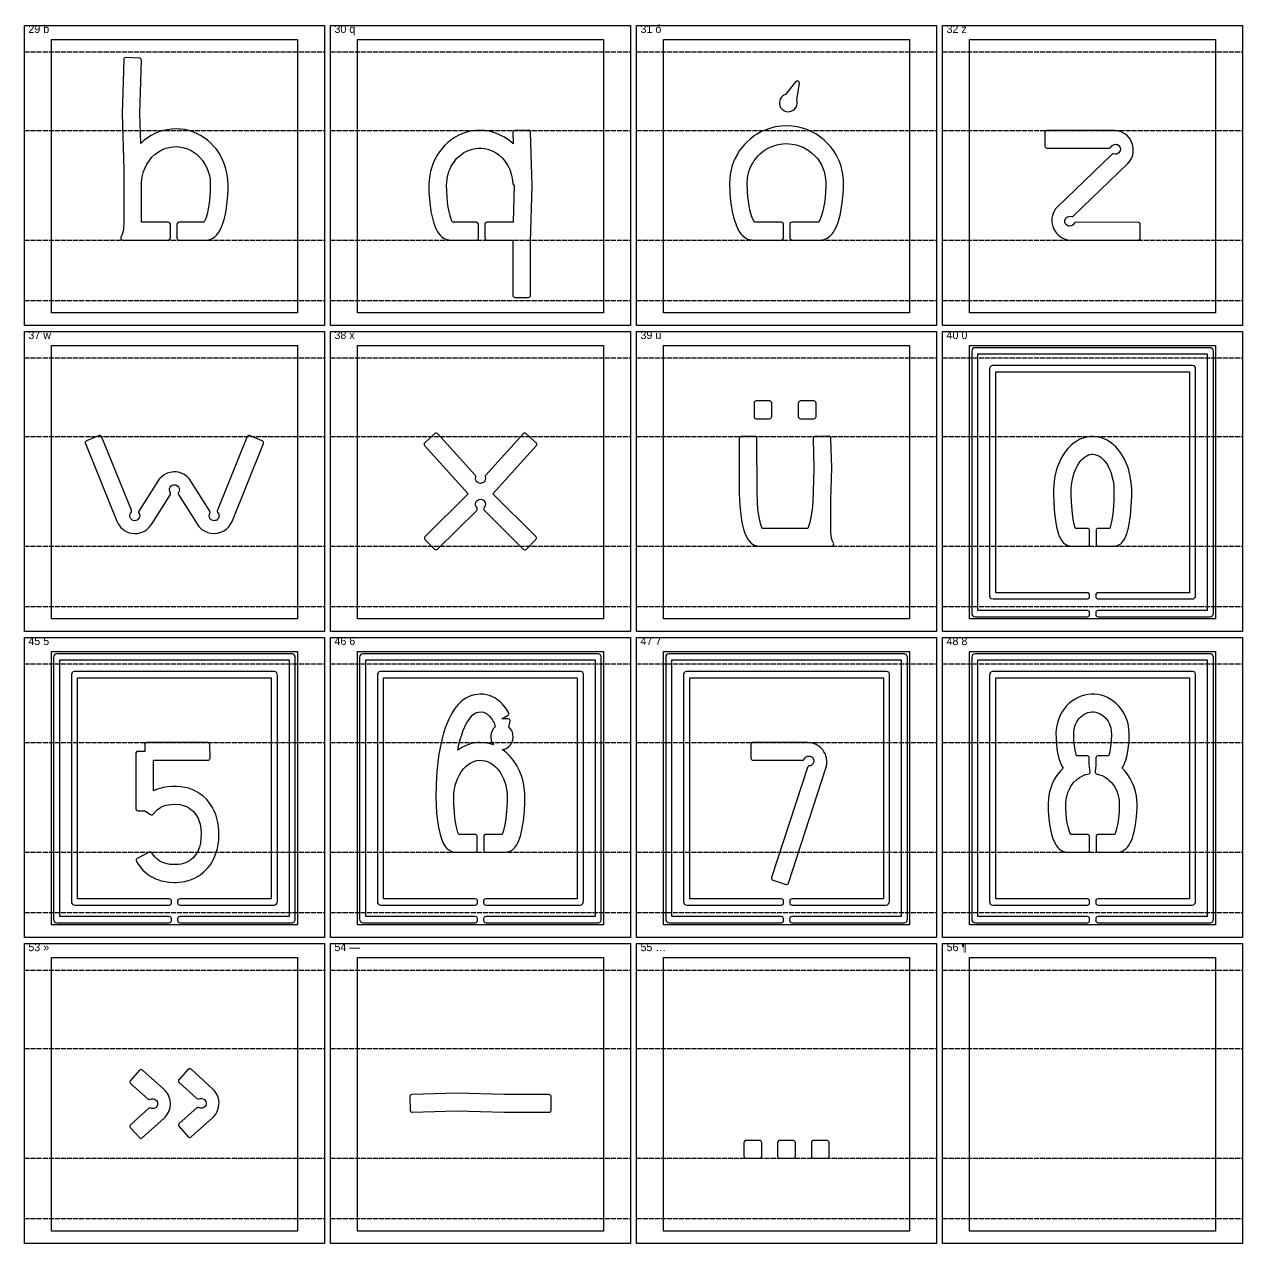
# Model space of a CAD drawing. Header units: millimetres. Extents: x -13 to 1208, y -961 to 108.
# Drawn here: x 599 to 1208, y -961 to -351 of the extents above; entities that cross this region are included whole.
import ezdxf
from ezdxf.enums import TextEntityAlignment as Align

# ---------------------------------------------------------------- set-up
doc = ezdxf.new("R2010")
doc.units = ezdxf.units.MM
doc.header["$LTSCALE"] = 2
doc.linetypes.add('DASHED', pattern=[1.524, 1.27, -0.254])
for name, color, linetype in [('CELDA', 8, 'CONTINUOUS'), ('CONTORNO', 7, 'CONTINUOUS'), ('LINEAS', 8, 'DASHED'), ('PLACA', 9, 'CONTINUOUS'), ('RECONSTRUIDO', 6, 'Continuous'), ('TEXTO', 7, 'CONTINUOUS')]:
    doc.layers.add(name, color=color, linetype=linetype)

msp = doc.modelspace()

# ---------------------------------------------------------------- linework, layer by layer
at = {"layer": 'CELDA'}
for points in [[(612, -358.71), (735.01, -358.71), (735.01, -495.39), (612, -495.39)], [(765, -358.71), (888.01, -358.71), (888.01, -495.39), (765, -495.39)], [(918, -358.71), (1041.01, -358.71), (1041.01, -495.39), (918, -495.39)], [(1071, -358.71), (1194.01, -358.71), (1194.01, -495.39), (1071, -495.39)], [(612, -511.71), (735.01, -511.71), (735.01, -648.39), (612, -648.39)], [(765, -511.71), (888.01, -511.71), (888.01, -648.39), (765, -648.39)], [(918, -511.71), (1041.01, -511.71), (1041.01, -648.39), (918, -648.39)], [(1071, -511.71), (1194.01, -511.71), (1194.01, -648.39), (1071, -648.39)], [(612, -664.71), (735.01, -664.71), (735.01, -801.39), (612, -801.39)], [(765, -664.71), (888.01, -664.71), (888.01, -801.39), (765, -801.39)], [(918, -664.71), (1041.01, -664.71), (1041.01, -801.39), (918, -801.39)], [(1071, -664.71), (1194.01, -664.71), (1194.01, -801.39), (1071, -801.39)], [(612, -817.71), (735.01, -817.71), (735.01, -954.39), (612, -954.39)], [(765, -817.71), (888.01, -817.71), (888.01, -954.39), (765, -954.39)], [(918, -817.71), (1041.01, -817.71), (1041.01, -954.39), (918, -954.39)], [(1071, -817.71), (1194.01, -817.71), (1194.01, -954.39), (1071, -954.39)]]:
    msp.add_lwpolyline(points, close=True, dxfattribs=at)
at = {"layer": 'CONTORNO'}
for points in [[(647.39, -456.26), (646.72, -457.59), (646.67, -457.91), (646.79, -458.42), (646.97, -458.68), (647.23, -458.87), (647.74, -459), (670.4, -459), (670.71, -458.95), (670.99, -458.82), (671.35, -458.43), (671.47, -457.93), (671.47, -451.1), (671.29, -450.6), (670.9, -450.25), (670.4, -450.13), (657.03, -450.1), (657.06, -430.19), (657.18, -428.74), (657.4, -427.32), (657.67, -426.12), (658.07, -424.75), (658.81, -422.85), (659.74, -421.03), (660.98, -419.17), (662.27, -417.63), (663.72, -416.26), (665.48, -414.94), (667.19, -413.97), (669.19, -413.14), (670.88, -412.67), (672.8, -412.37), (674.75, -412.31), (676.68, -412.49), (678.41, -412.86), (680.08, -413.42), (681.85, -414.25), (683.38, -415.19), (684.8, -416.28), (686.25, -417.66), (687.54, -419.19), (688.77, -421.05), (689.69, -422.86), (690.43, -424.76), (690.98, -426.74), (691.3, -428.58), (691.46, -430.82), (691.42, -434.08), (691.22, -437.37), (690.88, -440.63), (690.44, -443.37), (689.86, -445.99), (689.18, -448.22), (688.45, -449.89), (688.29, -450.13), (675.8, -450.13), (675.49, -450.17), (675.2, -450.31), (674.85, -450.69), (674.72, -451.2), (674.73, -458.03), (674.85, -458.43), (675.12, -458.76), (675.39, -458.92), (675.8, -459), (689.9, -458.98), (690.76, -458.85), (691.79, -458.53), (692.75, -458.05), (693.48, -457.55), (694.65, -456.46), (695.73, -455.02), (696.68, -453.28), (697.53, -451.23), (698.3, -448.78), (698.96, -446.05), (699.52, -442.88), (699.92, -439.7), (700.16, -436.78), (700.3, -433.89), (700.34, -431.2), (700.27, -429.17), (700.1, -427.4), (699.76, -425.35), (699.28, -423.35), (698.58, -421.17), (697.78, -419.19), (696.85, -417.33), (695.8, -415.55), (694.47, -413.65), (693.1, -411.99), (691.63, -410.49), (690.05, -409.1), (688.35, -407.83), (686.57, -406.72), (684.69, -405.75), (682.73, -404.93), (680.69, -404.29), (678.63, -403.82), (676.51, -403.53), (674.39, -403.43), (672.01, -403.53), (669.84, -403.83), (667.76, -404.3), (665.72, -404.95), (663.76, -405.77), (661.88, -406.75), (660.09, -407.87), (658.39, -409.14), (656.67, -410.68), (656.25, -395.78), (657, -369.12), (656.96, -368.81), (656.77, -368.44), (656.46, -368.16), (656.06, -368.03), (649.13, -367.83), (648.72, -367.95), (648.46, -368.13), (648.27, -368.37), (648.14, -368.77), (647.38, -395.9), (648.16, -423.71), (648.16, -451.03), (648.09, -452.8), (648.02, -453.6), (647.77, -455.01)], [(812.58, -450.11), (811.93, -448.67), (811.35, -446.91), (810.82, -444.76), (810.4, -442.53), (810.05, -440), (809.8, -437.43), (809.64, -434.61), (809.58, -431.56), (809.64, -430.1), (809.79, -428.67), (810.05, -427.25), (810.34, -426.07), (810.77, -424.7), (811.3, -423.37), (811.92, -422.09), (812.64, -420.86), (813.44, -419.69), (814.6, -418.3), (815.71, -417.19), (816.94, -416.17), (818.23, -415.3), (819.62, -414.55), (820.87, -414.01), (822.51, -413.5), (824.04, -413.2), (825.56, -413.06), (827.1, -413.08), (828.43, -413.23), (830.12, -413.6), (831.41, -414.03), (832.66, -414.57), (834.04, -415.32), (835.64, -416.45), (837.27, -417.91), (838.2, -418.94), (838.82, -419.73), (840.03, -421.6), (840.6, -422.66), (841.11, -423.79), (841.9, -426.1), (842.35, -428.11), (842.69, -430.95), (842.98, -431.4), (843.41, -431.63), (842.92, -450.12), (829.81, -450.13), (829.31, -450.25), (828.92, -450.6), (828.74, -451.1), (828.76, -458.14), (828.86, -458.43), (829.05, -458.69), (829.4, -458.92), (829.71, -459), (842.67, -459), (842.65, -486.6), (842.69, -486.91), (842.83, -487.2), (843.04, -487.43), (843.31, -487.59), (843.62, -487.67), (850.45, -487.68), (850.86, -487.59), (851.21, -487.36), (851.44, -487.01), (851.52, -486.6), (851.52, -459.9), (852.3, -431.9), (851.55, -405.13), (851.46, -404.72), (851.13, -404.31), (850.76, -404.12), (850.45, -404.08), (843.72, -404.27), (843.31, -404.36), (843.05, -404.53), (842.79, -404.86), (842.68, -405.27), (842.83, -410.94), (841.66, -409.9), (840.47, -408.97), (838.19, -407.46), (837.04, -406.84), (835.66, -406.18), (834.53, -405.72), (833.06, -405.22), (831.38, -404.77), (829.9, -404.48), (828.57, -404.31), (827.13, -404.2), (825.8, -404.18), (824.34, -404.24), (823.02, -404.38), (821.53, -404.63), (819.72, -405.06), (817.67, -405.73), (815.73, -406.57), (813.86, -407.58), (811.89, -408.87), (810.24, -410.18), (808.7, -411.63), (807.28, -413.18), (805.96, -414.9), (804.82, -416.64), (803.81, -418.46), (802.86, -420.56), (802.15, -422.5), (801.56, -424.57), (801.14, -426.58), (800.83, -428.9), (800.71, -431.47), (800.77, -434.96), (801, -438.63), (801.33, -441.8), (801.77, -444.73), (802.32, -447.44), (803.05, -450.12), (803.75, -452.14), (804.36, -453.52), (804.89, -454.53), (805.5, -455.51), (806.3, -456.52), (807.07, -457.28), (808.01, -457.98), (808.85, -458.43), (809.65, -458.73), (810.67, -458.95), (811.47, -459), (824.41, -459), (824.92, -458.87), (825.31, -458.52), (825.44, -458.24), (825.49, -457.93), (825.49, -451.2), (825.36, -450.69), (825.01, -450.31), (824.72, -450.17), (824.41, -450.13)]]:
    msp.add_lwpolyline(points, close=True, dxfattribs=at)
at = {"layer": 'LINEAS'}
for p, q in [((598.5, -364.93), (748.5, -364.93)), ((751.5, -364.93), (901.5, -364.93)), ((904.5, -364.93), (1054.5, -364.93)), ((1057.5, -364.93), (1207.5, -364.93)), ((598.5, -404.18), (748.5, -404.18)), ((751.5, -404.18), (901.5, -404.18)), ((904.5, -404.18), (1054.5, -404.18)), ((1057.5, -404.18), (1207.5, -404.18)), ((598.5, -459), (748.5, -459)), ((751.5, -459), (901.5, -459)), ((904.5, -459), (1054.5, -459)), ((1057.5, -459), (1207.5, -459)), ((598.5, -489.18), (748.5, -489.18)), ((751.5, -489.18), (901.5, -489.18)), ((904.5, -489.18), (1054.5, -489.18)), ((1057.5, -489.18), (1207.5, -489.18)), ((598.5, -517.93), (748.5, -517.93)), ((751.5, -517.93), (901.5, -517.93)), ((904.5, -517.93), (1054.5, -517.93)), ((1057.5, -517.93), (1207.5, -517.93)), ((598.5, -557.18), (748.5, -557.18)), ((751.5, -557.18), (901.5, -557.18)), ((904.5, -557.18), (1054.5, -557.18)), ((1057.5, -557.18), (1207.5, -557.18)), ((598.5, -612), (748.5, -612)), ((751.5, -612), (901.5, -612)), ((904.5, -612), (1054.5, -612)), ((1057.5, -612), (1207.5, -612)), ((598.5, -642.18), (748.5, -642.18)), ((751.5, -642.18), (901.5, -642.18)), ((904.5, -642.18), (1054.5, -642.18)), ((1057.5, -642.18), (1207.5, -642.18)), ((598.5, -670.93), (748.5, -670.93)), ((751.5, -670.93), (901.5, -670.93)), ((904.5, -670.93), (1054.5, -670.93)), ((1057.5, -670.93), (1207.5, -670.93)), ((598.5, -710.18), (748.5, -710.18)), ((751.5, -710.18), (901.5, -710.18)), ((904.5, -710.18), (1054.5, -710.18)), ((1057.5, -710.18), (1207.5, -710.18)), ((598.5, -765), (748.5, -765)), ((751.5, -765), (901.5, -765)), ((904.5, -765), (1054.5, -765)), ((1057.5, -765), (1207.5, -765)), ((598.5, -795.18), (748.5, -795.18)), ((751.5, -795.18), (901.5, -795.18)), ((904.5, -795.18), (1054.5, -795.18)), ((1057.5, -795.18), (1207.5, -795.18)), ((598.5, -823.93), (748.5, -823.93)), ((751.5, -823.93), (901.5, -823.93)), ((904.5, -823.93), (1054.5, -823.93)), ((1057.5, -823.93), (1207.5, -823.93)), ((598.5, -863.18), (748.5, -863.18)), ((751.5, -863.18), (901.5, -863.18)), ((904.5, -863.18), (1054.5, -863.18)), ((1057.5, -863.18), (1207.5, -863.18)), ((598.5, -918), (748.5, -918)), ((751.5, -918), (901.5, -918)), ((904.5, -918), (1054.5, -918)), ((1057.5, -918), (1207.5, -918)), ((598.5, -948.18), (748.5, -948.18)), ((751.5, -948.18), (901.5, -948.18)), ((904.5, -948.18), (1054.5, -948.18)), ((1057.5, -948.18), (1207.5, -948.18))]:
    msp.add_line(p, q, dxfattribs=at)
at = {"layer": 'PLACA'}
for points in [[(598.5, -351.68), (748.5, -351.68), (748.5, -501.68), (598.5, -501.68)], [(751.5, -351.68), (901.5, -351.68), (901.5, -501.68), (751.5, -501.68)], [(904.5, -351.68), (1054.5, -351.68), (1054.5, -501.68), (904.5, -501.68)], [(1057.5, -351.68), (1207.5, -351.68), (1207.5, -501.68), (1057.5, -501.68)], [(598.5, -504.68), (748.5, -504.68), (748.5, -654.68), (598.5, -654.68)], [(751.5, -504.68), (901.5, -504.68), (901.5, -654.68), (751.5, -654.68)], [(904.5, -504.68), (1054.5, -504.68), (1054.5, -654.68), (904.5, -654.68)], [(1057.5, -504.68), (1207.5, -504.68), (1207.5, -654.68), (1057.5, -654.68)], [(598.5, -657.68), (748.5, -657.68), (748.5, -807.68), (598.5, -807.68)], [(751.5, -657.68), (901.5, -657.68), (901.5, -807.68), (751.5, -807.68)], [(904.5, -657.68), (1054.5, -657.68), (1054.5, -807.68), (904.5, -807.68)], [(1057.5, -657.68), (1207.5, -657.68), (1207.5, -807.68), (1057.5, -807.68)], [(598.5, -810.68), (748.5, -810.68), (748.5, -960.68), (598.5, -960.68)], [(751.5, -810.68), (901.5, -810.68), (901.5, -960.68), (751.5, -960.68)], [(904.5, -810.68), (1054.5, -810.68), (1054.5, -960.68), (904.5, -960.68)], [(1057.5, -810.68), (1207.5, -810.68), (1207.5, -960.68), (1057.5, -960.68)]]:
    msp.add_lwpolyline(points, close=True, dxfattribs=at)
at = {"layer": 'RECONSTRUIDO'}
for points in [[(978.92, -386.24), (978.13, -386.6), (977.43, -387.12), (976.84, -387.76), (976.39, -388.5), (976.09, -389.32), (975.96, -390.18), (976, -391.05), (976.21, -391.89), (976.57, -392.68), (977.09, -393.38), (977.73, -393.97), (978.47, -394.42), (979.29, -394.72), (980.15, -394.85), (981.02, -394.81), (981.86, -394.61), (982.83, -394.12), (983.66, -393.42), (984.29, -392.54), (984.69, -391.52), (984.8, -390.88), (984.82, -390.23), (984.75, -389.58), (984.58, -388.96), (985.95, -380.62), (985.89, -380.21), (985.61, -379.77), (985.26, -379.55), (984.85, -379.47), (984.45, -379.56), (984.1, -379.8)], [(963.53, -450.13), (962.79, -448.87), (962.2, -447.4), (961.69, -445.78), (961.2, -443.84), (960.8, -441.83), (960.45, -439.54), (960.19, -437.22), (959.99, -434.65), (959.88, -430.42), (959.93, -428.98), (960.06, -427.77), (960.31, -426.35), (960.71, -424.79), (961.18, -423.42), (961.83, -421.92), (962.59, -420.5), (963.36, -419.28), (964.33, -417.99), (965.42, -416.77), (966.46, -415.77), (967.71, -414.75), (968.89, -413.92), (970.3, -413.1), (971.75, -412.4), (973.1, -411.88), (974.65, -411.41), (976.24, -411.08), (977.67, -410.89), (979.28, -410.8), (980.73, -410.84), (982.35, -411.01), (984.33, -411.41), (985.89, -411.87), (987.78, -412.64), (989.23, -413.39), (990.79, -414.38), (992.23, -415.49), (993.7, -416.89), (994.92, -418.29), (995.97, -419.77), (996.91, -421.38), (997.67, -423.02), (998.29, -424.77), (998.69, -426.35), (999.02, -428.35), (999.12, -429.99), (999.11, -432.27), (999, -434.86), (998.78, -437.67), (998.43, -440.44), (998, -442.92), (997.5, -445.11), (996.88, -447.19), (996.22, -448.84), (995.59, -450.01), (995.48, -450.13), (982.26, -450.13), (981.75, -450.25), (981.36, -450.6), (981.19, -451.1), (981.18, -457.93), (981.26, -458.34), (981.43, -458.61), (981.66, -458.82), (981.94, -458.95), (982.26, -459), (996.33, -459), (997.09, -458.96), (997.86, -458.82), (998.68, -458.57), (999.89, -458), (1001.13, -457.08), (1002.24, -455.93), (1002.93, -454.99), (1003.55, -453.99), (1004.15, -452.84), (1004.77, -451.42), (1005.28, -450.05), (1005.8, -448.41), (1006.29, -446.56), (1006.71, -444.65), (1007.39, -440.42), (1007.83, -435.92), (1007.96, -433.29), (1008, -430.64), (1007.96, -428.93), (1007.84, -427.46), (1007.65, -425.99), (1007.38, -424.55), (1006.77, -422.15), (1005.79, -419.45), (1005.19, -418.1), (1004.52, -416.79), (1003.77, -415.51), (1002.97, -414.27), (1001.48, -412.29), (999.56, -410.18), (998.48, -409.17), (997.35, -408.22), (995.36, -406.75), (994.11, -405.96), (992.81, -405.23), (991.49, -404.57), (990.14, -403.99), (987.43, -403.05), (985.02, -402.47), (983.57, -402.22), (982.1, -402.05), (979.25, -401.93), (976.77, -402.06), (975.31, -402.24), (973.85, -402.49), (971.09, -403.2), (968.75, -404.04), (967.4, -404.63), (966.08, -405.29), (964.79, -406.02), (963.55, -406.82), (961.26, -408.54), (959.42, -410.21), (958.41, -411.27), (957.45, -412.39), (956.07, -414.22), (954.93, -416.02), (953.85, -418.04), (953.01, -419.96), (952.24, -422.17), (951.75, -423.96), (951.35, -426.02), (951.08, -428.35), (951, -430.67), (951.11, -434.64), (951.35, -438.07), (951.8, -441.75), (952.31, -444.71), (952.99, -447.64), (953.75, -450.11), (954.6, -452.29), (955.19, -453.51), (955.89, -454.71), (956.68, -455.82), (957.39, -456.62), (958.27, -457.41), (959.18, -458.03), (960.1, -458.48), (960.99, -458.78), (961.92, -458.96), (962.67, -459), (976.86, -459), (977.17, -458.95), (977.45, -458.82), (977.8, -458.43), (977.93, -457.93), (977.93, -451.1), (977.75, -450.6), (977.36, -450.25), (976.86, -450.13)], [(1114.84, -442.49), (1114, -443.48), (1113.24, -444.72), (1112.97, -445.25), (1112.46, -446.67), (1112.19, -448.14), (1112.13, -448.92), (1112.17, -450.21), (1112.43, -451.64), (1112.58, -452.21), (1113.15, -453.61), (1113.93, -454.89), (1114.4, -455.5), (1115.29, -456.44), (1116.45, -457.34), (1116.94, -457.66), (1118.3, -458.32), (1120.01, -458.82), (1121.9, -459), (1155.24, -459), (1155.65, -458.92), (1156, -458.69), (1156.23, -458.34), (1156.32, -457.93), (1156.31, -451.1), (1156.23, -450.79), (1156, -450.44), (1155.75, -450.25), (1155.45, -450.15), (1124.1, -450.13), (1123.79, -450.21), (1123.51, -450.38), (1122.9, -451.22), (1122.34, -451.69), (1121.67, -451.97), (1121.04, -452.05), (1120.59, -452), (1120.12, -451.86), (1119.4, -451.41), (1119.08, -451.06), (1118.87, -450.73), (1118.69, -450.3), (1118.59, -449.83), (1118.61, -449.22), (1118.73, -448.72), (1118.99, -448.21), (1119.38, -447.75), (1119.9, -447.38), (1120.56, -447.15), (1121.29, -447.11), (1122.27, -447.28), (1122.58, -447.21), (1122.94, -446.98), (1149.89, -420.98), (1151.01, -419.7), (1151.92, -418.17), (1152.55, -416.5), (1152.85, -414.75), (1152.84, -412.97), (1152.5, -411.22), (1151.85, -409.57), (1150.91, -408.05), (1149.76, -406.78), (1148.3, -405.66), (1146.71, -404.86), (1145, -404.36), (1143.51, -404.19), (1109.77, -404.18), (1109.35, -404.26), (1109.01, -404.49), (1108.77, -404.84), (1108.69, -405.25), (1108.7, -412.08), (1108.82, -412.48), (1109.01, -412.74), (1109.26, -412.92), (1109.56, -413.03), (1140.91, -413.04), (1141.22, -412.96), (1141.49, -412.8), (1142.11, -411.95), (1142.67, -411.49), (1143.25, -411.23), (1143.96, -411.13), (1144.42, -411.18), (1144.89, -411.31), (1145.6, -411.76), (1146.13, -412.43), (1146.4, -413.23), (1146.42, -413.84), (1146.29, -414.43), (1146.02, -414.97), (1145.62, -415.43), (1145.11, -415.79), (1144.45, -416.03), (1143.72, -416.07), (1142.73, -415.9), (1142.42, -415.97), (1142.07, -416.19)], [(1075.22, -515.96), (1189.79, -515.93), (1189.79, -644.17), (1135.15, -644.17), (1134.64, -644.3), (1134.39, -644.49), (1134.2, -644.74), (1134.08, -645.14), (1134.07, -646.2), (1134.15, -646.62), (1134.39, -646.96), (1134.73, -647.2), (1135.15, -647.28), (1191.3, -647.28), (1191.86, -647.18), (1192.33, -646.91), (1192.59, -646.62), (1192.75, -646.33), (1192.86, -645.96), (1192.9, -645.49), (1192.9, -514.52), (1192.79, -513.94), (1192.43, -513.39), (1191.87, -512.97), (1191.56, -512.86), (1191.2, -512.82), (1073.74, -512.82), (1073.08, -512.96), (1072.55, -513.35), (1072.25, -513.87), (1072.11, -514.59), (1072.11, -645.55), (1072.22, -646.13), (1072.61, -646.78), (1073.13, -647.15), (1073.77, -647.28), (1129.93, -647.28), (1130.34, -647.2), (1130.69, -646.96), (1130.92, -646.62), (1131, -646.2), (1131, -645.14), (1130.88, -644.74), (1130.69, -644.49), (1130.44, -644.3), (1129.93, -644.17), (1075.22, -644.17)], [(1084.09, -524.8), (1180.92, -524.8), (1180.92, -635.3), (1135.15, -635.3), (1134.65, -635.43), (1134.39, -635.61), (1134.2, -635.87), (1134.08, -636.27), (1134.08, -637.33), (1134.16, -637.74), (1134.39, -638.09), (1134.74, -638.32), (1135.15, -638.41), (1182.31, -638.41), (1182.94, -638.28), (1183.51, -637.9), (1183.89, -637.38), (1184.02, -636.73), (1184.02, -523.49), (1183.95, -522.79), (1183.65, -522.24), (1183.11, -521.84), (1182.45, -521.7), (1082.73, -521.7), (1082.37, -521.74), (1081.91, -521.9), (1081.59, -522.09), (1081.36, -522.31), (1081.08, -522.78), (1080.98, -523.34), (1080.98, -636.8), (1081.09, -637.37), (1081.38, -637.86), (1081.69, -638.12), (1081.98, -638.27), (1082.77, -638.41), (1129.93, -638.41), (1130.34, -638.32), (1130.69, -638.09), (1130.92, -637.74), (1131, -637.33), (1131, -636.27), (1130.88, -635.87), (1130.69, -635.61), (1130.44, -635.43), (1129.93, -635.3), (1084.09, -635.3)], [(972.13, -540.5), (972.05, -540.09), (971.89, -539.82), (971.57, -539.55), (971.16, -539.43), (964.33, -539.43), (964.02, -539.47), (963.65, -539.67), (963.34, -540.09), (963.26, -540.5), (963.26, -547.23), (963.3, -547.54), (963.5, -547.91), (963.92, -548.22), (964.33, -548.3), (971.06, -548.3), (971.37, -548.26), (971.74, -548.06), (972.01, -547.73), (972.13, -547.33)], [(994.26, -540.5), (994.18, -540.09), (994.01, -539.82), (993.69, -539.55), (993.29, -539.43), (986.46, -539.43), (986.15, -539.47), (985.78, -539.67), (985.47, -540.09), (985.38, -540.5), (985.38, -547.23), (985.47, -547.64), (985.63, -547.91), (986.05, -548.22), (986.46, -548.3), (993.18, -548.3), (993.5, -548.26), (993.87, -548.06), (994.13, -547.73), (994.25, -547.33)], [(645.35, -600.94), (646.47, -602.47), (647.48, -603.44), (647.91, -603.77), (648.88, -604.42), (650.09, -605), (650.6, -605.19), (651.95, -605.55), (653.78, -605.71), (654.97, -605.63), (655.67, -605.51), (656.77, -605.23), (657.28, -605.04), (658.5, -604.47), (659.5, -603.83), (660.07, -603.38), (660.93, -602.56), (661.97, -601.2), (671.48, -586.19), (671.58, -585.91), (671.58, -585.5), (671.17, -584.6), (671.03, -583.89), (671.11, -583.17), (671.39, -582.5), (671.83, -581.95), (672.35, -581.59), (673.01, -581.35), (673.64, -581.31), (674.23, -581.42), (674.79, -581.66), (675.26, -582.04), (675.63, -582.52), (675.9, -583.17), (675.98, -583.89), (675.84, -584.6), (675.43, -585.53), (675.43, -585.86), (675.53, -586.18), (685.01, -601.16), (685.79, -602.21), (686.29, -602.77), (687.29, -603.67), (688.67, -604.57), (690.18, -605.21), (691.78, -605.6), (693.42, -605.71), (695.06, -605.55), (696.64, -605.11), (698.13, -604.42), (699.48, -603.48), (700.66, -602.33), (701.62, -601), (702.31, -599.63), (718.03, -560.72), (718.11, -560.31), (717.97, -559.8), (717.78, -559.55), (717.43, -559.32), (711.1, -556.77), (710.79, -556.73), (710.48, -556.78), (710.19, -556.91), (709.9, -557.21), (694.99, -594.06), (694.91, -594.38), (694.94, -594.71), (695.06, -595.01), (695.41, -595.47), (695.64, -595.9), (695.79, -596.46), (695.82, -596.97), (695.71, -597.57), (695.48, -598.1), (695.11, -598.58), (694.63, -598.95), (694.19, -599.16), (693.72, -599.28), (693.24, -599.31), (692.76, -599.24), (692.3, -599.08), (691.88, -598.83), (691.52, -598.51), (691.28, -598.2), (690.97, -597.54), (690.87, -596.83), (690.98, -596.11), (691.38, -595.18), (691.39, -594.88), (691.28, -594.49), (681.76, -579.46), (680.82, -578.2), (680, -577.39), (679.48, -576.96), (678.5, -576.28), (677.22, -575.64), (676.06, -575.25), (675.39, -575.1), (674.3, -574.94), (673.11, -574.92), (672.43, -574.97), (671.3, -575.16), (670.12, -575.52), (669.49, -575.78), (668.44, -576.33), (667.5, -576.98), (666.41, -577.97), (665.96, -578.48), (665.25, -579.46), (655.73, -594.49), (655.61, -594.88), (655.63, -595.18), (656.03, -596.11), (656.14, -596.83), (656.06, -597.45), (655.79, -598.1), (655.4, -598.6), (654.84, -599.01), (654.25, -599.24), (653.65, -599.31), (652.93, -599.2), (652.28, -598.89), (651.74, -598.4), (651.37, -597.77), (651.2, -597.09), (651.23, -596.37), (651.47, -595.68), (652.04, -594.81), (652.09, -594.38), (652.02, -594.06), (637.11, -557.21), (636.9, -556.98), (636.63, -556.81), (636.22, -556.73), (635.91, -556.77), (629.48, -559.37), (629.15, -559.63), (628.95, -560), (628.9, -560.31), (628.98, -560.72), (644.68, -599.59)], [(820.33, -585.9), (798.7, -607.37), (798.56, -607.65), (798.52, -608.07), (798.59, -608.37), (798.75, -608.65), (803.56, -613.5), (803.9, -613.74), (804.32, -613.82), (804.73, -613.74), (805.08, -613.51), (824.62, -594.15), (824.85, -593.79), (824.93, -593.26), (824.8, -592.86), (824.33, -592.19), (824.1, -591.6), (824.03, -590.91), (824.17, -590.19), (824.52, -589.53), (825.12, -588.96), (825.77, -588.65), (826.52, -588.54), (827.33, -588.68), (827.99, -589.04), (828.55, -589.63), (828.87, -590.28), (828.98, -591), (828.9, -591.63), (828.69, -592.17), (828.23, -592.83), (828.09, -593.21), (828.13, -593.71), (828.32, -594.07), (847.93, -613.51), (848.18, -613.69), (848.59, -613.81), (848.9, -613.8), (849.29, -613.64), (854.25, -608.65), (854.41, -608.37), (854.49, -608.07), (854.47, -607.75), (854.37, -607.46), (854.18, -607.2), (832.68, -585.9), (854.39, -561.83), (854.61, -561.47), (854.67, -561.16), (854.63, -560.85), (854.45, -560.47), (849.24, -555.74), (848.96, -555.6), (848.55, -555.54), (848.24, -555.6), (847.96, -555.75), (829.08, -576.65), (828.93, -576.92), (828.87, -577.23), (828.98, -578.05), (828.91, -578.75), (828.69, -579.32), (828.35, -579.81), (827.97, -580.16), (827.44, -580.45), (826.88, -580.61), (826.27, -580.63), (825.68, -580.5), (825.14, -580.23), (824.74, -579.9), (824.37, -579.42), (824.17, -578.98), (824.04, -578.42), (824.13, -577.13), (824.04, -576.83), (823.86, -576.57), (805.21, -555.89), (804.87, -555.64), (804.46, -555.54), (804.05, -555.6), (803.77, -555.74), (798.62, -560.39), (798.44, -560.65), (798.34, -561.06), (798.37, -561.37), (798.49, -561.66)], [(967.34, -603.13), (966.96, -602.17), (966.49, -600.67), (965.79, -597.54), (965.24, -593.71), (964.92, -589.92), (964.76, -585.2), (964.74, -558.04), (964.58, -557.65), (964.36, -557.42), (964.09, -557.26), (963.68, -557.18), (956.85, -557.18), (956.45, -557.3), (956.07, -557.65), (955.93, -557.94), (955.88, -558.25), (955.89, -585.25), (955.99, -589.2), (956.3, -593.5), (956.63, -596.39), (957.06, -599.09), (957.57, -601.59), (958.06, -603.48), (958.74, -605.53), (959.39, -607.06), (960.17, -608.48), (960.93, -609.52), (961.9, -610.5), (963.07, -611.29), (964.18, -611.75), (965.46, -611.98), (1002.05, -612), (1002.46, -611.92), (1002.82, -611.68), (1003.05, -611.32), (1003.12, -610.91), (1003.03, -610.49), (1002.38, -609.22), (1002.02, -608.04), (1001.77, -606.58), (1001.65, -604.93), (1001.63, -588.81), (1002.07, -572.85), (1001.66, -558.13), (1001.57, -557.72), (1001.25, -557.31), (1000.87, -557.12), (1000.56, -557.08), (993.73, -557.28), (993.43, -557.36), (993.16, -557.53), (992.96, -557.77), (992.83, -558.06), (992.79, -558.37), (993.2, -572.97), (992.87, -584.55), (992.76, -584.96), (992.6, -589.91), (992.28, -593.7), (991.73, -597.53), (991.03, -600.67), (990.56, -602.17), (990.17, -603.13)], [(1123.91, -603.13), (1123.18, -600.49), (1122.63, -597.34), (1122.22, -593.83), (1121.95, -590.02), (1121.83, -585.95), (1121.86, -582.99), (1122.11, -580.38), (1122.59, -577.84), (1123.3, -575.39), (1124.24, -573.06), (1124.8, -571.97), (1125.41, -570.94), (1126.69, -569.23), (1127.44, -568.42), (1128.11, -567.83), (1128.92, -567.22), (1129.63, -566.8), (1130.47, -566.43), (1131.3, -566.18), (1132.13, -566.06), (1132.82, -566.06), (1133.67, -566.17), (1134.66, -566.47), (1135.64, -566.95), (1136.6, -567.58), (1137.53, -568.39), (1138.3, -569.2), (1139.12, -570.25), (1139.89, -571.41), (1140.66, -572.83), (1141.25, -574.16), (1141.76, -575.53), (1142.2, -576.97), (1142.64, -578.84), (1142.89, -580.34), (1143.07, -581.85), (1143.17, -583.59), (1143.18, -585.89), (1143.1, -589.01), (1142.96, -591.64), (1142.72, -594.49), (1142.45, -596.82), (1142.1, -599.11), (1141.7, -601.08), (1141.27, -602.7), (1141.13, -603.12), (1135.19, -603.13), (1134.79, -603.25), (1134.46, -603.52), (1134.3, -603.79), (1134.22, -604.2), (1134.22, -610.93), (1134.3, -611.34), (1134.46, -611.61), (1134.7, -611.82), (1134.98, -611.95), (1135.29, -612), (1143.36, -611.99), (1144.46, -611.82), (1145.27, -611.53), (1146.03, -611.13), (1146.88, -610.48), (1147.44, -609.9), (1148.09, -609.05), (1148.63, -608.12), (1149.1, -607.11), (1149.56, -605.9), (1150, -604.46), (1150.41, -602.8), (1150.79, -600.91), (1151.41, -596.69), (1151.82, -592.22), (1152.04, -587.04), (1152.04, -583.33), (1151.85, -580.45), (1151.35, -577.16), (1150.6, -574.06), (1150.08, -572.44), (1149.48, -570.85), (1148.23, -568.16), (1147.48, -566.81), (1146.69, -565.59), (1145.82, -564.38), (1144.97, -563.35), (1144.1, -562.41), (1143.01, -561.37), (1141.95, -560.5), (1140.86, -559.74), (1139.73, -559.07), (1138.56, -558.49), (1137.5, -558.06), (1136.29, -557.68), (1134.53, -557.32), (1132.95, -557.19), (1131.24, -557.23), (1129.48, -557.5), (1127.78, -557.96), (1126.17, -558.62), (1124.57, -559.48), (1123, -560.55), (1121.67, -561.67), (1120.18, -563.18), (1118.98, -564.66), (1117.78, -566.42), (1116.64, -568.42), (1115.76, -570.3), (1115, -572.24), (1114.31, -574.43), (1113.83, -576.33), (1113.5, -578.02), (1113.25, -579.73), (1113.05, -581.66), (1112.96, -583.38), (1112.94, -585.26), (1113.09, -590.48), (1113.49, -595.7), (1113.77, -598.07), (1114.13, -600.43), (1114.5, -602.35), (1114.96, -604.27), (1115.47, -605.97), (1115.98, -607.28), (1116.41, -608.18), (1116.85, -608.94), (1117.29, -609.56), (1117.87, -610.23), (1118.66, -610.91), (1119.19, -611.25), (1119.78, -611.55), (1120.48, -611.8), (1121.07, -611.93), (1121.99, -612), (1129.89, -612), (1130.31, -611.92), (1130.58, -611.76), (1130.89, -611.34), (1130.97, -610.93), (1130.97, -604.2), (1130.89, -603.79), (1130.73, -603.52), (1130.4, -603.25), (1130, -603.13)], [(616.22, -668.93), (730.79, -668.93), (730.79, -797.17), (676.15, -797.17), (675.64, -797.3), (675.39, -797.49), (675.2, -797.74), (675.08, -798.14), (675.07, -799.2), (675.15, -799.62), (675.39, -799.96), (675.73, -800.2), (676.15, -800.28), (732.3, -800.28), (732.86, -800.18), (733.33, -799.91), (733.59, -799.62), (733.75, -799.33), (733.86, -798.96), (733.9, -798.49), (733.9, -667.52), (733.79, -666.94), (733.43, -666.39), (732.87, -665.97), (732.56, -665.86), (732.2, -665.82), (614.74, -665.82), (614.08, -665.96), (613.55, -666.35), (613.25, -666.87), (613.11, -667.59), (613.11, -798.55), (613.22, -799.13), (613.61, -799.78), (614.13, -800.15), (614.77, -800.28), (670.93, -800.28), (671.34, -800.2), (671.69, -799.96), (671.92, -799.62), (672, -799.2), (672, -798.14), (671.88, -797.74), (671.69, -797.49), (671.44, -797.3), (670.93, -797.17), (616.22, -797.17)], [(769.22, -668.93), (883.79, -668.93), (883.79, -797.17), (829.15, -797.17), (828.64, -797.3), (828.39, -797.49), (828.2, -797.74), (828.08, -798.14), (828.07, -799.2), (828.15, -799.62), (828.39, -799.96), (828.73, -800.2), (829.15, -800.28), (885.3, -800.28), (885.86, -800.18), (886.33, -799.91), (886.59, -799.62), (886.75, -799.33), (886.86, -798.96), (886.9, -798.49), (886.9, -667.52), (886.79, -666.94), (886.43, -666.39), (885.87, -665.97), (885.56, -665.86), (885.2, -665.82), (767.74, -665.82), (767.08, -665.96), (766.55, -666.35), (766.25, -666.87), (766.11, -667.59), (766.11, -798.55), (766.22, -799.13), (766.61, -799.78), (767.13, -800.15), (767.77, -800.28), (823.93, -800.28), (824.34, -800.2), (824.69, -799.96), (824.92, -799.62), (825, -799.2), (825, -798.14), (824.88, -797.74), (824.69, -797.49), (824.44, -797.3), (823.93, -797.17), (769.22, -797.17)], [(922.22, -668.93), (1036.79, -668.93), (1036.79, -797.17), (982.15, -797.17), (981.64, -797.3), (981.39, -797.49), (981.2, -797.74), (981.08, -798.14), (981.07, -799.2), (981.15, -799.62), (981.39, -799.96), (981.73, -800.2), (982.15, -800.28), (1038.3, -800.28), (1038.86, -800.18), (1039.33, -799.91), (1039.59, -799.62), (1039.75, -799.33), (1039.86, -798.96), (1039.9, -798.49), (1039.9, -667.52), (1039.79, -666.94), (1039.43, -666.39), (1038.87, -665.97), (1038.56, -665.86), (1038.2, -665.82), (920.74, -665.82), (920.08, -665.96), (919.55, -666.35), (919.25, -666.87), (919.11, -667.59), (919.11, -798.55), (919.22, -799.13), (919.61, -799.78), (920.13, -800.15), (920.77, -800.28), (976.93, -800.28), (977.34, -800.2), (977.69, -799.96), (977.92, -799.62), (978, -799.2), (978, -798.14), (977.88, -797.74), (977.69, -797.49), (977.44, -797.3), (976.93, -797.17), (922.22, -797.17)], [(1075.22, -668.93), (1189.79, -668.93), (1189.79, -797.17), (1135.15, -797.17), (1134.64, -797.3), (1134.39, -797.49), (1134.2, -797.74), (1134.08, -798.14), (1134.07, -799.2), (1134.15, -799.62), (1134.39, -799.96), (1134.73, -800.2), (1135.15, -800.28), (1191.3, -800.28), (1191.86, -800.18), (1192.33, -799.91), (1192.59, -799.62), (1192.75, -799.33), (1192.86, -798.96), (1192.9, -798.49), (1192.9, -667.52), (1192.79, -666.94), (1192.43, -666.39), (1191.87, -665.97), (1191.56, -665.86), (1191.2, -665.82), (1073.74, -665.82), (1073.08, -665.96), (1072.55, -666.35), (1072.25, -666.87), (1072.11, -667.59), (1072.11, -798.55), (1072.22, -799.13), (1072.61, -799.78), (1073.13, -800.15), (1073.77, -800.28), (1129.93, -800.28), (1130.34, -800.2), (1130.69, -799.96), (1130.92, -799.62), (1131, -799.2), (1131, -798.14), (1130.88, -797.74), (1130.69, -797.49), (1130.44, -797.3), (1129.93, -797.17), (1075.22, -797.17)], [(625.09, -677.8), (721.92, -677.8), (721.92, -788.3), (676.15, -788.3), (675.65, -788.43), (675.39, -788.61), (675.2, -788.87), (675.08, -789.27), (675.08, -790.33), (675.16, -790.74), (675.39, -791.09), (675.74, -791.32), (676.15, -791.41), (723.31, -791.41), (723.94, -791.28), (724.51, -790.9), (724.89, -790.38), (725.02, -789.73), (725.02, -676.49), (724.95, -675.79), (724.65, -675.24), (724.11, -674.84), (723.45, -674.7), (623.73, -674.7), (623.37, -674.74), (622.91, -674.9), (622.59, -675.09), (622.36, -675.31), (622.08, -675.78), (621.98, -676.34), (621.98, -789.8), (622.09, -790.37), (622.38, -790.86), (622.69, -791.12), (622.98, -791.27), (623.77, -791.41), (670.93, -791.41), (671.34, -791.32), (671.69, -791.09), (671.92, -790.74), (672, -790.33), (672, -789.27), (671.88, -788.87), (671.69, -788.61), (671.44, -788.43), (670.93, -788.3), (625.09, -788.3)], [(778.09, -677.8), (874.92, -677.8), (874.92, -788.3), (829.15, -788.3), (828.65, -788.43), (828.39, -788.61), (828.2, -788.87), (828.08, -789.27), (828.08, -790.33), (828.16, -790.74), (828.39, -791.09), (828.74, -791.32), (829.15, -791.41), (876.31, -791.41), (876.94, -791.28), (877.51, -790.9), (877.89, -790.38), (878.02, -789.73), (878.02, -676.49), (877.95, -675.79), (877.65, -675.24), (877.11, -674.84), (876.45, -674.7), (776.73, -674.7), (776.37, -674.74), (775.91, -674.9), (775.59, -675.09), (775.36, -675.31), (775.08, -675.78), (774.98, -676.34), (774.98, -789.8), (775.09, -790.37), (775.38, -790.86), (775.69, -791.12), (775.98, -791.27), (776.77, -791.41), (823.93, -791.41), (824.34, -791.32), (824.69, -791.09), (824.92, -790.74), (825, -790.33), (825, -789.27), (824.88, -788.87), (824.69, -788.61), (824.44, -788.43), (823.93, -788.3), (778.09, -788.3)], [(931.09, -677.8), (1027.92, -677.8), (1027.92, -788.3), (982.15, -788.3), (981.65, -788.43), (981.39, -788.61), (981.2, -788.87), (981.08, -789.27), (981.08, -790.33), (981.16, -790.74), (981.39, -791.09), (981.74, -791.32), (982.15, -791.41), (1029.31, -791.41), (1029.94, -791.28), (1030.51, -790.9), (1030.89, -790.38), (1031.02, -789.73), (1031.02, -676.49), (1030.95, -675.79), (1030.65, -675.24), (1030.11, -674.84), (1029.45, -674.7), (929.73, -674.7), (929.37, -674.74), (928.91, -674.9), (928.59, -675.09), (928.36, -675.31), (928.08, -675.78), (927.98, -676.34), (927.98, -789.8), (928.09, -790.37), (928.38, -790.86), (928.69, -791.12), (928.98, -791.27), (929.77, -791.41), (976.93, -791.41), (977.34, -791.32), (977.69, -791.09), (977.92, -790.74), (978, -790.33), (978, -789.27), (977.88, -788.87), (977.69, -788.61), (977.44, -788.43), (976.93, -788.3), (931.09, -788.3)], [(1084.09, -677.8), (1180.92, -677.8), (1180.92, -788.3), (1135.15, -788.3), (1134.65, -788.43), (1134.39, -788.61), (1134.2, -788.87), (1134.08, -789.27), (1134.08, -790.33), (1134.16, -790.74), (1134.39, -791.09), (1134.74, -791.32), (1135.15, -791.41), (1182.31, -791.41), (1182.94, -791.28), (1183.51, -790.9), (1183.89, -790.38), (1184.02, -789.73), (1184.02, -676.49), (1183.95, -675.79), (1183.65, -675.24), (1183.11, -674.84), (1182.45, -674.7), (1082.73, -674.7), (1082.37, -674.74), (1081.91, -674.9), (1081.59, -675.09), (1081.36, -675.31), (1081.08, -675.78), (1080.98, -676.34), (1080.98, -789.8), (1081.09, -790.37), (1081.38, -790.86), (1081.69, -791.12), (1081.98, -791.27), (1082.77, -791.41), (1129.93, -791.41), (1130.34, -791.32), (1130.69, -791.09), (1130.92, -790.74), (1131, -790.33), (1131, -789.27), (1130.88, -788.87), (1130.69, -788.61), (1130.44, -788.43), (1129.93, -788.3), (1084.09, -788.3)], [(804.27, -737.58), (804.35, -741.53), (804.58, -745.45), (804.99, -749.37), (805.5, -752.6), (806.14, -755.58), (806.97, -758.33), (807.85, -760.43), (808.39, -761.4), (808.87, -762.13), (809.71, -763.11), (810.64, -763.89), (811.81, -764.54), (812.33, -764.73), (813.08, -764.92), (814.13, -765), (823.78, -765), (824.09, -764.95), (824.38, -764.82), (824.73, -764.43), (824.86, -763.93), (824.86, -757.2), (824.78, -756.79), (824.54, -756.44), (824.19, -756.21), (823.78, -756.13), (815.63, -756.12), (815.27, -755.19), (814.69, -753.17), (814.18, -750.76), (813.74, -747.78), (813.45, -744.97), (813.22, -741.18), (813.15, -737.61), (813.24, -735.48), (813.47, -733.57), (813.9, -731.52), (814.44, -729.71), (815.12, -727.97), (815.95, -726.32), (816.9, -724.78), (817.99, -723.38), (819.2, -722.13), (820.37, -721.17), (821.75, -720.3), (823.21, -719.64), (824.7, -719.23), (826.05, -719.06), (827.58, -719.11), (828.92, -719.37), (830.41, -719.88), (831.68, -720.54), (832.9, -721.37), (833.91, -722.22), (834.98, -723.33), (835.84, -724.41), (836.73, -725.75), (837.43, -727), (838.03, -728.31), (838.68, -730.05), (839.1, -731.47), (839.42, -732.91), (839.68, -734.57), (839.81, -736.05), (839.86, -737.56), (839.83, -739.92), (839.58, -744.67), (839.22, -748.18), (838.71, -751.37), (838.06, -754.16), (837.38, -756.12), (829.18, -756.13), (828.77, -756.21), (828.5, -756.37), (828.19, -756.79), (828.11, -757.2), (828.11, -763.93), (828.15, -764.24), (828.29, -764.52), (828.5, -764.76), (828.77, -764.92), (829.08, -765), (838.94, -765), (839.98, -764.91), (840.69, -764.73), (841.36, -764.47), (841.91, -764.19), (842.57, -763.75), (843.21, -763.19), (843.75, -762.61), (844.67, -761.32), (845.2, -760.35), (845.73, -759.15), (846.24, -757.75), (846.67, -756.34), (847.42, -753.07), (848.02, -749.32), (848.49, -744.6), (848.71, -739.63), (848.7, -736.06), (848.56, -734.13), (848.37, -732.62), (847.77, -729.56), (846.95, -726.79), (845.86, -724.06), (844.62, -721.65), (843.98, -720.61), (843.02, -719.19), (841.31, -717.1), (839.5, -715.31), (838.36, -714.37), (837.42, -713.68), (837.98, -713.62), (838.66, -713.47), (839.71, -713.01), (840.75, -712.25), (841.54, -711.33), (842.21, -710.14), (842.6, -708.94), (842.78, -707.52), (842.71, -706.24), (842.44, -705.07), (842.04, -704.09), (841.42, -703.11), (840.69, -702.3), (841.37, -699.49), (841.37, -699.17), (841.21, -698.77), (840.92, -698.46), (840.41, -698.27), (837.24, -698.27), (840.33, -696.49), (840.53, -696.24), (840.66, -695.95), (840.69, -695.53), (840.59, -695.22), (839.19, -693.09), (838.22, -691.84), (837.4, -690.92), (836.31, -689.86), (835.49, -689.16), (834.6, -688.5), (833.69, -687.92), (832.26, -687.19), (831.06, -686.72), (829.48, -686.29), (827.98, -686.08), (826.16, -686.01), (824.82, -686.1), (823.33, -686.34), (821.76, -686.78), (820.57, -687.27), (819.15, -688.02), (817.91, -688.86), (816.65, -689.9), (815.47, -691.07), (814.38, -692.35), (813.36, -693.74), (812.37, -695.29), (811.48, -696.87), (810.65, -698.55), (809.66, -700.87), (808.93, -702.82), (808.09, -705.43), (807.48, -707.58), (806.79, -710.47), (806.3, -712.81), (805.75, -715.95), (805.39, -718.47), (804.99, -721.86), (804.75, -724.53), (804.37, -731.1)], [(1117.74, -722.93), (1116.38, -724.35), (1115.22, -725.79), (1114.18, -727.3), (1113.21, -728.97), (1112.32, -730.84), (1111.58, -732.8), (1111, -734.84), (1110.62, -736.68), (1110.39, -738.5), (1110.28, -740.56), (1110.33, -743.76), (1110.5, -746.71), (1110.79, -749.63), (1111.15, -752.08), (1111.64, -754.53), (1112.21, -756.71), (1112.7, -758.19), (1113.27, -759.6), (1113.9, -760.85), (1114.53, -761.84), (1115.12, -762.59), (1115.87, -763.35), (1116.7, -763.98), (1117.6, -764.47), (1118.71, -764.85), (1119.9, -765), (1129.9, -765), (1130.22, -764.95), (1130.5, -764.82), (1130.74, -764.61), (1130.9, -764.34), (1130.97, -764.03), (1130.98, -757.2), (1130.9, -756.79), (1130.66, -756.44), (1130.32, -756.21), (1129.9, -756.13), (1121.44, -756.12), (1121.23, -755.65), (1120.72, -754.19), (1120.24, -752.32), (1119.86, -750.35), (1119.54, -748.09), (1119.31, -745.54), (1119.18, -742.98), (1119.15, -740.48), (1119.27, -738.9), (1119.45, -737.71), (1119.72, -736.56), (1120.12, -735.24), (1120.56, -734.15), (1121.07, -733.09), (1121.66, -732.07), (1122.32, -731.12), (1123.03, -730.23), (1124.38, -728.88), (1125.26, -728.18), (1126.03, -727.65), (1127, -727.09), (1128.17, -726.56), (1129.21, -726.21), (1130.72, -725.82), (1131.11, -725.47), (1131.29, -724.97), (1130.87, -720.95), (1130.86, -717.83), (1130.78, -717.53), (1130.62, -717.26), (1130.3, -716.99), (1129.9, -716.87), (1124.53, -716.86), (1124.24, -716.01), (1123.76, -714), (1123.39, -711.59), (1123.16, -709.1), (1123.06, -706.35), (1123.1, -704.95), (1123.29, -703.5), (1123.65, -702.07), (1124.11, -700.87), (1124.59, -699.89), (1125.16, -698.99), (1125.92, -698.01), (1126.64, -697.27), (1127.44, -696.61), (1128.29, -696.05), (1129.17, -695.6), (1130.1, -695.25), (1131.18, -695), (1132.15, -694.89), (1133.13, -694.91), (1134.09, -695.04), (1135.04, -695.29), (1135.96, -695.65), (1136.84, -696.12), (1137.67, -696.69), (1138.94, -697.85), (1139.51, -698.52), (1140.11, -699.38), (1140.96, -700.99), (1141.34, -702), (1141.59, -702.89), (1141.87, -704.52), (1141.94, -706.27), (1141.83, -709.25), (1141.54, -712.19), (1141.08, -714.77), (1140.78, -715.94), (1140.48, -716.86), (1135.08, -716.87), (1134.59, -717.04), (1134.3, -717.34), (1134.12, -717.83), (1134.12, -721.74), (1133.77, -724.75), (1133.78, -725.07), (1134, -725.56), (1134.33, -725.83), (1136.01, -726.27), (1137.22, -726.72), (1138.54, -727.38), (1139.79, -728.2), (1140.67, -728.92), (1141.75, -729.98), (1142.61, -731.01), (1143.38, -732.13), (1144.05, -733.31), (1144.63, -734.56), (1145.15, -736.05), (1145.53, -737.58), (1145.74, -738.95), (1145.85, -740.34), (1145.77, -744.44), (1145.46, -748.14), (1144.98, -751.29), (1144.33, -754.04), (1143.96, -755.19), (1143.56, -756.12), (1135.3, -756.13), (1134.89, -756.21), (1134.62, -756.37), (1134.31, -756.79), (1134.23, -757.2), (1134.25, -764.14), (1134.36, -764.43), (1134.54, -764.69), (1134.89, -764.92), (1135.2, -765), (1144.98, -765), (1145.92, -764.92), (1146.89, -764.67), (1147.69, -764.34), (1148.69, -763.71), (1149.44, -763.06), (1150.13, -762.3), (1150.78, -761.39), (1151.35, -760.39), (1151.93, -759.16), (1152.4, -757.93), (1152.86, -756.51), (1153.28, -754.89), (1153.98, -751.32), (1154.46, -747.31), (1154.71, -742.8), (1154.73, -740.87), (1154.67, -739.08), (1154.4, -736.76), (1153.96, -734.62), (1153.26, -732.3), (1152.37, -730.13), (1151.37, -728.19), (1150.2, -726.35), (1148.75, -724.49), (1147.26, -722.93), (1147.76, -722.17), (1148.25, -721.25), (1148.7, -720.21), (1149.11, -719.05), (1149.8, -716.45), (1150.34, -713.37), (1150.71, -709.59), (1150.82, -705.76), (1150.67, -703.32), (1150.22, -700.85), (1149.76, -699.23), (1149.13, -697.53), (1148.4, -696.01), (1147.6, -694.62), (1146.55, -693.12), (1145.5, -691.87), (1144.3, -690.67), (1143.02, -689.61), (1141.64, -688.65), (1140, -687.75), (1138.39, -687.06), (1136.83, -686.57), (1135.2, -686.23), (1133.49, -686.04), (1131.83, -686.03), (1130.07, -686.19), (1128.46, -686.5), (1126.78, -687), (1125.24, -687.64), (1123.74, -688.43), (1122.17, -689.47), (1120.83, -690.56), (1119.51, -691.86), (1118.41, -693.18), (1117.49, -694.49), (1116.69, -695.84), (1115.99, -697.27), (1115.39, -698.8), (1114.92, -700.32), (1114.56, -701.87), (1114.3, -703.66), (1114.2, -705.3), (1114.23, -708.03), (1114.39, -710.76), (1114.68, -713.46), (1115.1, -715.94), (1115.64, -718.2), (1116.22, -719.99), (1116.93, -721.6)], [(815.11, -714.02), (815.75, -711.1), (816.41, -708.6), (817.13, -706.28), (817.9, -704.17), (818.72, -702.26), (819.57, -700.56), (820.44, -699.1), (821.54, -697.61), (822.59, -696.5), (823.58, -695.72), (824.51, -695.23), (825.58, -694.94), (826.91, -694.9), (828.08, -695.08), (829.16, -695.55), (830.14, -696.25), (830.96, -697.03), (831.61, -697.78), (832.27, -698.67), (832.93, -699.68), (833.3, -700.32), (833.78, -702.3), (832.96, -703.24), (832.35, -704.28), (831.93, -705.43), (831.72, -706.66), (831.71, -707.91), (831.92, -709.14), (832.34, -710.29), (832.94, -711.34), (831.78, -710.95), (830.62, -710.65), (828.54, -710.29), (826.24, -710.18), (825.04, -710.24), (823.73, -710.39), (821.46, -710.89), (819.27, -711.65), (817.21, -712.66)], [(654.93, -768.09), (654.67, -768.28), (654.48, -768.54), (654.37, -768.85), (654.36, -769.17), (654.5, -769.58), (655.35, -770.95), (656.52, -772.52), (657.79, -773.94), (658.66, -774.77), (660.13, -775.98), (661.55, -776.94), (662.58, -777.54), (664.13, -778.29), (665.24, -778.73), (666.92, -779.27), (668.09, -779.56), (669.89, -779.87), (671.13, -780), (673.15, -780.09), (674.54, -780.08), (675.65, -780.02), (677.53, -779.81), (678.72, -779.6), (680.46, -779.17), (681.59, -778.8), (683.21, -778.14), (684.27, -777.62), (685.76, -776.75), (686.73, -776.09), (688.07, -775.02), (688.94, -774.22), (690.24, -772.83), (691.31, -771.46), (691.98, -770.46), (692.94, -768.79), (693.77, -767), (694.46, -765.12), (694.99, -763.16), (695.38, -761.12), (695.63, -759), (695.73, -756.74), (695.7, -754.37), (695.53, -752.18), (695.21, -750.11), (694.75, -748.11), (694.15, -746.21), (693.38, -744.35), (692.49, -742.63), (691.45, -740.98), (690.73, -740.02), (689.48, -738.57), (688.09, -737.24), (686.73, -736.15), (685.13, -735.1), (684.07, -734.52), (682.3, -733.71), (680.47, -733.08), (678.71, -732.64), (676.69, -732.32), (674.56, -732.17), (672.19, -732.18), (670.12, -732.34), (668.1, -732.68), (666.21, -733.18), (665.06, -733.58), (663.1, -734.41), (663.1, -719.05), (690.22, -719.05), (690.53, -719), (690.82, -718.87), (691.12, -718.57), (691.25, -718.29), (691.3, -717.98), (691.29, -711.15), (691.12, -710.65), (690.82, -710.36), (690.53, -710.22), (690.22, -710.18), (659.63, -710.18), (659.23, -710.3), (658.98, -710.49), (658.79, -710.74), (658.68, -711.04), (658.66, -714.61), (655.19, -714.62), (654.79, -714.74), (654.41, -715.09), (654.27, -715.38), (654.22, -715.69), (654.22, -743.26), (654.27, -743.57), (654.47, -743.94), (654.79, -744.21), (655.19, -744.33), (658.66, -744.34), (661.58, -746.23), (661.87, -746.33), (662.18, -746.35), (662.48, -746.27), (662.82, -746.05), (664.17, -744.46), (664.98, -743.74), (665.84, -743.09), (666.76, -742.53), (667.72, -742.07), (669.33, -741.51), (670.52, -741.25), (671.78, -741.09), (674.23, -741.04), (676.28, -741.22), (677.44, -741.45), (678.57, -741.79), (679.58, -742.2), (680.54, -742.7), (681.45, -743.28), (682.29, -743.95), (683.07, -744.71), (683.79, -745.55), (684.75, -746.97), (685.3, -748.03), (685.78, -749.17), (686.34, -751.04), (686.71, -753.15), (686.86, -755.6), (686.78, -758.34), (686.48, -760.54), (685.98, -762.48), (685.55, -763.67), (685.03, -764.76), (684.12, -766.25), (683.43, -767.13), (682.68, -767.93), (681.87, -768.64), (680.99, -769.27), (680.06, -769.81), (679.06, -770.27), (677.99, -770.64), (676.85, -770.92), (675.61, -771.11), (674.22, -771.21), (672.5, -771.2), (671.14, -771.08), (669.92, -770.87), (668.79, -770.57), (667.21, -769.94), (666.26, -769.42), (665.37, -768.82), (664.54, -768.13), (663.77, -767.36), (663.07, -766.5), (662.12, -765.11), (661.87, -764.94), (661.47, -764.83), (661.17, -764.84), (660.88, -764.95)], [(972.06, -777.69), (972.01, -778.11), (972.12, -778.51), (972.38, -778.84), (972.75, -779.05), (979.24, -781.16), (979.56, -781.18), (979.96, -781.07), (980.29, -780.81), (980.46, -780.54), (999.23, -722.98), (999.63, -721.25), (999.72, -720.22), (999.68, -719.11), (999.39, -717.42), (998.76, -715.74), (998.23, -714.76), (997.63, -713.92), (996.41, -712.61), (995.34, -711.8), (994.38, -711.24), (992.79, -710.6), (991.41, -710.29), (989.94, -710.18), (962.79, -710.18), (962.47, -710.22), (962.1, -710.42), (961.89, -710.65), (961.76, -710.94), (961.71, -711.25), (961.72, -718.08), (961.79, -718.39), (961.95, -718.66), (962.19, -718.87), (962.47, -719), (962.79, -719.05), (987.54, -719.05), (987.93, -718.93), (988.18, -718.75), (988.76, -717.86), (989.31, -717.35), (989.97, -717.04), (990.69, -716.94), (991.15, -716.99), (991.61, -717.13), (992.33, -717.57), (992.85, -718.24), (993.12, -719.04), (993.15, -719.55), (993.05, -720.12), (992.85, -720.59), (992.52, -721.07), (992.16, -721.4), (991.75, -721.65), (991.29, -721.81), (990.73, -721.92), (990.45, -722.05), (990.16, -722.34), (990.02, -722.61)], [(656.02, -907.71), (656.26, -907.91), (656.66, -908.05), (657.08, -908.03), (657.45, -907.85), (668.31, -897.96), (669.01, -897.24), (670.08, -895.8), (670.54, -894.96), (670.92, -894.05), (671.33, -892.58), (671.5, -891.02), (671.48, -890.07), (671.36, -889.08), (670.96, -887.54), (670.51, -886.44), (670.02, -885.58), (669.12, -884.34), (668.2, -883.41), (657.5, -873.95), (657.23, -873.78), (656.82, -873.68), (656.41, -873.75), (656.05, -873.97), (651.52, -879.08), (651.35, -879.34), (651.26, -879.65), (651.27, -879.96), (651.36, -880.26), (651.62, -880.6), (660.45, -888.4), (660.73, -888.55), (661.14, -888.61), (662.13, -888.3), (662.86, -888.27), (663.57, -888.44), (664.12, -888.75), (664.55, -889.17), (664.86, -889.66), (665.03, -890.14), (665.11, -890.74), (665, -891.44), (664.75, -892.01), (664.3, -892.55), (663.79, -892.92), (663.24, -893.13), (662.77, -893.2), (662.13, -893.15), (661.19, -892.87), (660.87, -892.91), (660.49, -893.09), (651.56, -901.22), (651.36, -901.47), (651.24, -901.76), (651.21, -902.07), (651.27, -902.38), (651.42, -902.66)], [(675.93, -900.66), (675.68, -900.99), (675.57, -901.4), (675.63, -901.81), (675.84, -902.17), (680.36, -907.29), (680.62, -907.47), (680.93, -907.56), (681.24, -907.57), (681.54, -907.48), (681.81, -907.31), (692.5, -897.87), (693.21, -897.16), (694.14, -895.99), (694.78, -894.9), (695.29, -893.68), (695.62, -892.46), (695.78, -891.28), (695.8, -890.25), (695.69, -889.03), (695.57, -888.43), (695.31, -887.48), (694.87, -886.37), (694.26, -885.27), (693.68, -884.46), (692.6, -883.31), (681.85, -873.52), (681.58, -873.35), (681.28, -873.26), (680.86, -873.28), (680.4, -873.52), (675.8, -878.57), (675.63, -878.83), (675.54, -879.13), (675.53, -879.45), (675.63, -879.75), (675.87, -880.09), (684.79, -888.19), (685.16, -888.37), (685.47, -888.41), (686.46, -888.12), (687.19, -888.09), (687.89, -888.27), (688.49, -888.63), (688.93, -889.08), (689.26, -889.7), (689.4, -890.32), (689.36, -891.02), (689.18, -891.59), (688.84, -892.13), (688.4, -892.54), (687.87, -892.84), (687.31, -892.99), (686.8, -893.02), (686.35, -892.95), (685.67, -892.71), (685.36, -892.67), (685.04, -892.72), (684.76, -892.87)], [(814.76, -894.37), (838.32, -895.03), (861.03, -895), (861.32, -894.9), (861.58, -894.71), (861.81, -894.36), (861.89, -894.06), (861.87, -887.02), (861.71, -886.63), (861.5, -886.4), (861.23, -886.23), (860.82, -886.15), (838.39, -886.15), (814.88, -885.49), (792.16, -886.12), (791.75, -886.22), (791.49, -886.39), (791.28, -886.63), (791.15, -886.91), (791.12, -887.23), (791.31, -894.05), (791.4, -894.36), (791.57, -894.62), (791.81, -894.83), (792.1, -894.96), (792.41, -894.99)], [(966.01, -918), (966.42, -917.92), (966.69, -917.76), (966.95, -917.43), (967.08, -917.03), (967.08, -910.2), (967.03, -909.89), (966.84, -909.52), (966.42, -909.21), (966.01, -909.13), (959.28, -909.13), (958.87, -909.21), (958.6, -909.37), (958.29, -909.79), (958.21, -910.2), (958.21, -916.93), (958.25, -917.24), (958.45, -917.61), (958.77, -917.87), (959.18, -918)], [(983.94, -910.2), (983.86, -909.79), (983.7, -909.52), (983.37, -909.25), (982.97, -909.13), (976.14, -909.13), (975.73, -909.21), (975.46, -909.37), (975.15, -909.79), (975.07, -910.2), (975.07, -916.93), (975.15, -917.34), (975.31, -917.61), (975.73, -917.92), (976.14, -918), (982.87, -918), (983.28, -917.92), (983.55, -917.76), (983.81, -917.43), (983.94, -917.03)], [(1000.8, -910.2), (1000.72, -909.79), (1000.56, -909.52), (1000.23, -909.25), (999.83, -909.13), (993, -909.13), (992.59, -909.21), (992.32, -909.37), (992.01, -909.79), (991.93, -910.2), (991.93, -916.93), (992.01, -917.34), (992.17, -917.61), (992.59, -917.92), (993, -918), (999.73, -918), (1000.14, -917.92), (1000.41, -917.76), (1000.68, -917.43), (1000.8, -917.03)]]:
    msp.add_lwpolyline(points, close=True, dxfattribs=at)

# ---------------------------------------------------------------- texts
at = {"layer": 'TEXTO'}
for s, p in [('29 b', (600.5, -356.68)), ('30 q', (753.5, -356.68)), ('31 ó', (906.5, -356.68)), ('32 z', (1059.5, -356.68)), ('37 w', (600.5, -509.68)), ('38 x', (753.5, -509.68)), ('39 ü', (906.5, -509.68)), ('40 0', (1059.5, -509.68)), ('45 5', (600.5, -662.68)), ('46 6', (753.5, -662.68)), ('47 7', (906.5, -662.68)), ('48 8', (1059.5, -662.68)), ('53 »', (600.5, -815.68)), ('54 —', (753.5, -815.68)), ('55 …', (906.5, -815.68)), ('56 ¶', (1059.5, -815.68))]:
    msp.add_text(s, height=4, dxfattribs=at).set_placement(p, align=Align.BOTTOM_LEFT)

doc.saveas('drawing.dxf')
